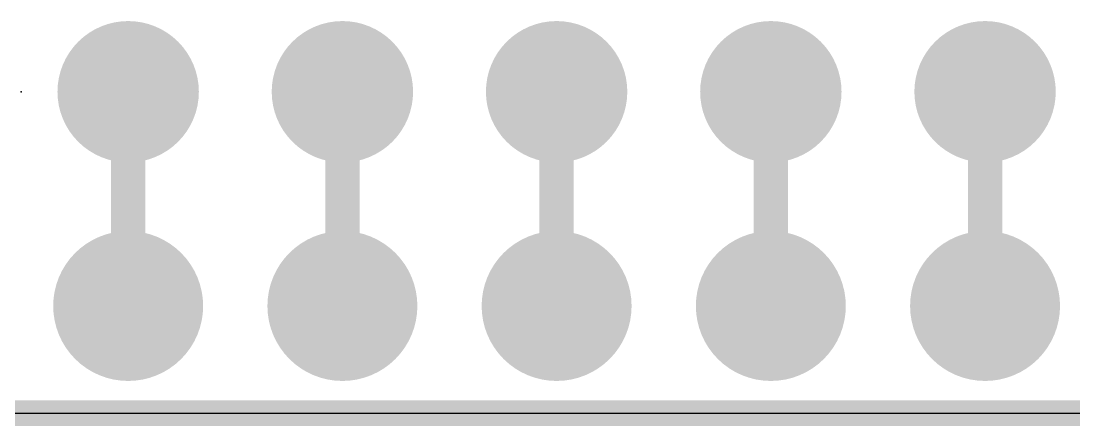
# Model space of a CAD drawing. Extents: x -0.2 to 51, y -0.2 to 23.
# Drawn here: x 25.4 to 37.88, y -0.15 to 4.65 of the extents above; entities that cross this region are included whole.
import ezdxf

# ---------------------------------------------------------------- set-up
doc = ezdxf.new("R2010")
doc.units = 0
for name, color, linetype in [('1', 12, 'CONTINUOUS'), ('16', 132, 'CONTINUOUS'), ('17', 110, 'CONTINUOUS'), ('20', 53, 'CONTINUOUS'), ('23', 53, 'CONTINUOUS')]:
    doc.layers.add(name, color=color, linetype=linetype)

# ---------------------------------------------------------------- blocks, each defined once
blk = doc.blocks.new('ROUNDP')
at = {"const_width": 0.5}
blk.add_lwpolyline([(0, -0.25, 1), (0, 0.25, 1), (0, -0.25)], format="xyb", dxfattribs=at)

msp = doc.modelspace()

# ---------------------------------------------------------------- linework, layer by layer
at = {"layer": '1'}
for points, const_width in [([(26.67, 1.27), (26.67, 3.81)], 0.4064), ([(29.21, 1.27), (29.21, 3.81)], 0.4064), ([(31.75, 1.27), (31.75, 3.81)], 0.4064), ([(34.29, 1.27), (34.29, 3.81)], 0.4064), ([(36.83, 1.27), (36.83, 3.81)], 0.4064), ([(0, 0), (50.8, 0)], 0.3048)]:
    msp.add_lwpolyline(points, dxfattribs=dict(at, const_width=const_width))
at = {"layer": '1', "const_width": 0.2032}
for points in [[(26.7716, 3.81, 1), (26.5684, 3.81)], [(29.3116, 3.81, 1), (29.1084, 3.81)], [(31.8516, 3.81, 1), (31.6484, 3.81)], [(34.3916, 3.81, 1), (34.1884, 3.81)], [(36.9316, 3.81, 1), (36.7284, 3.81)], [(26.5684, 1.27, 1), (26.7716, 1.27)], [(29.1084, 1.27, 1), (29.3116, 1.27)], [(31.6484, 1.27, 1), (31.8516, 1.27)], [(34.1884, 1.27, 1), (34.3916, 1.27)], [(36.7284, 1.27, 1), (36.9316, 1.27)]]:
    msp.add_lwpolyline(points, format="xyb", dxfattribs=at)
at = {"layer": '16', "const_width": 0.3048}
msp.add_lwpolyline([(0, 0), (50.8, 0)], dxfattribs=at)
at = {"layer": '20'}
msp.add_line((2.54, 0), (48.26, 0), dxfattribs=at)
msp.add_line((2.54, 0), (48.26, 0), dxfattribs=at)
at = {"layer": '23'}
msp.add_point((25.4, 3.81), dxfattribs=at)

# ---------------------------------------------------------------- block references
at = {"layer": '17', "xscale": 1.6764, "yscale": 1.6764, "rotation": 270}
for p in [(26.67, 3.81), (26.67, 3.81), (29.21, 3.81), (29.21, 3.81), (31.75, 3.81), (31.75, 3.81), (34.29, 3.81), (34.29, 3.81), (36.83, 3.81), (36.83, 3.81)]:
    msp.add_blockref('ROUNDP', p, dxfattribs=at)
at = {"layer": '17', "xscale": 1.778, "yscale": 1.778}
for p in [(26.67, 1.27), (26.67, 1.27), (29.21, 1.27), (29.21, 1.27), (31.75, 1.27), (31.75, 1.27), (34.29, 1.27), (34.29, 1.27), (36.83, 1.27), (36.83, 1.27)]:
    msp.add_blockref('ROUNDP', p, dxfattribs=at)

doc.saveas('drawing.dxf')
